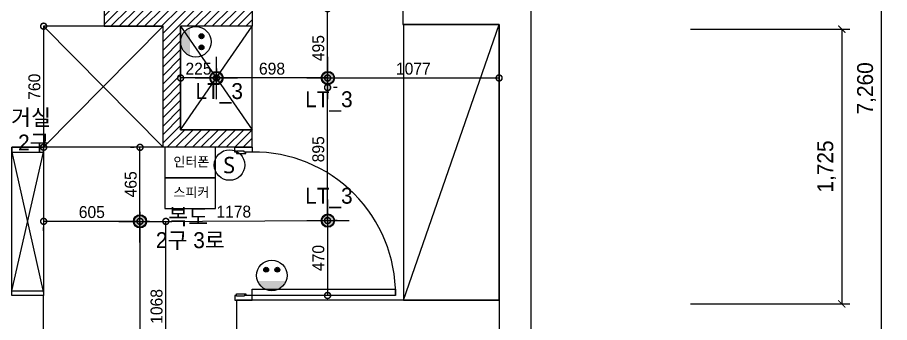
# Model space of a CAD drawing. Header units: inches. Extents: x 211248 to 488355, y -41604 to -7105.
# Drawn here: x 242827 to 248303, y -20080 to -18165 of the extents above; entities that cross this region are included whole.
import ezdxf

# ---------------------------------------------------------------- set-up
doc = ezdxf.new("R2010")
doc.units = ezdxf.units.IN
doc.header["$LTSCALE"] = 60
doc.header["$MEASUREMENT"] = 0
doc.linetypes.add('HID', pattern=[2.5, 1.5, -1])
for name, color, linetype in [('0-ELC TEXT', 7, 'Continuous'), ('03-WAL NEW', 3, 'Continuous'), ('06-FUR', 6, 'Continuous'), ('07-DIM WAL', 5, 'Continuous'), ('15 HAT', 252, 'Continuous'), ('2-con', 2, 'Continuous'), ('3.기호.계단선', 30, 'Continuous'), ('CO-BATH', 6, 'Continuous'), ('door(c4)', 4, 'Continuous'), ('door(c8)', 8, 'Continuous'), ('RC-LIGHT', 7, 'Continuous'), ('도면층4', 4, 'Continuous'), ('설비', 140, 'Continuous'), ('치수', 7, 'Continuous')]:
    doc.layers.add(name, color=color, linetype=linetype)
doc.styles.get("Standard").update_dxf_attribs({"font": 'txt.shx', "bigfont": 'whgtxt.shx'})
doc.styles.add('YOURNAME', font='HY울릉도M.TTF')
doc.styles.add('스타일1', font='Korail_Round_Gothic_Light.ttf')
doc.styles.add('코레일둥고', font='Korail_Round_Gothic_Medium.ttf')
doc.dimstyles.new('30', dxfattribs={"dimscale": 30, "dimtxt": 2.5, "dimasz": 2.5, "dimexe": 1.25, "dimexo": 2, "dimtad": 1, "dimdec": 0, "dimtxsty": '스타일1', "dimblk": 'DOTSMALL', "dimcen": 2.5, "dimclrd": 1, "dimclre": 1, "dimclrt": 7, "dimadec": 0, "dimazin": 0, "dimtfac": 1, "dimtdec": 0, "dimtix": 1, "dimtmove": 0, "dimatfit": 3, "dimldrblk": 'DOTSMALL', "dimfxl": 0, "dimarcsym": 0})
doc.dimstyles.new('YOURNAME-50', dxfattribs={"dimscale": 50, "dimtxt": 2, "dimasz": 0.9, "dimexe": 1, "dimexo": 3, "dimgap": 0.7, "dimtad": 1, "dimdec": 0, "dimzin": 0, "dimdsep": 46, "dimlunit": 6, "dimtxsty": 'YOURNAME', "dimblk": 'ARCHTICK', "dimcen": 0, "dimclrd": 1, "dimclre": 1, "dimclrt": 7, "dimadec": 0, "dimazin": 0, "dimtfac": 1, "dimtdec": 0, "dimtix": 1, "dimtmove": 2, "dimatfit": 3, "dimldrblk": 'ARCHTICK', "dimfxl": 0, "dimtolj": 1, "dimtzin": 0, "dimarcsym": 0})

# ---------------------------------------------------------------- blocks, each defined once
blk = doc.blocks.new('_ArchTick')
at = {"color": 0, "linetype": 'ByBlock', "const_width": 0.15}
blk.add_lwpolyline([(-0.5, -0.5), (0.5, 0.5)], dxfattribs=at)
blk = doc.blocks.new('*D91')
at = {"layer": 'Defpoints', "color": 0}
for p in [(246903.2, -14980.2), (248253.2, -14980.2), (246903.2, -22240.2)]:
    blk.add_point(p, dxfattribs=at)
at = {"layer": '치수', "color": 1, "lineweight": -2}
for p, q in [((247053.2, -14980.2), (248303.2, -14980.2)), ((248253.2, -22240.2), (248253.2, -14980.2)), ((247053.2, -22240.2), (248303.2, -22240.2))]:
    blk.add_line(p, q, dxfattribs=at)
at = {"layer": '치수', "color": 1, "lineweight": -2, "xscale": 45, "yscale": 45, "zscale": 45}
for p, rotation in [((248253.2, -14980.2), 90), ((248253.2, -22240.2), 270)]:
    blk.add_blockref('_ArchTick', p, dxfattribs=dict(at, rotation=rotation))
at = {"layer": '치수', "color": 7, "insert": (248158.5, -18610.2), "char_height": 100, "attachment_point": 5, "rotation": 90, "style": 'YOURNAME'}
blk.add_mtext('\\A1;7,260', dxfattribs=at)
blk = doc.blocks.new('*D93')
at = {"layer": 'Defpoints', "color": 0}
for p in [(246903.2, -18238.2), (246903.2, -19963.2), (248003.2, -19963.2)]:
    blk.add_point(p, dxfattribs=at)
at = {"layer": '치수', "color": 1, "lineweight": -2}
for p, q in [((247053.2, -18238.2), (248053.2, -18238.2)), ((248003.2, -18238.2), (248003.2, -19963.2)), ((247053.2, -19963.2), (248053.2, -19963.2))]:
    blk.add_line(p, q, dxfattribs=at)
at = {"layer": '치수', "color": 1, "lineweight": -2, "xscale": 45, "yscale": 45, "zscale": 45}
for p, rotation in [((248003.2, -18238.2), 90), ((248003.2, -19963.2), 270)]:
    blk.add_blockref('_ArchTick', p, dxfattribs=dict(at, rotation=rotation))
at = {"layer": '치수', "color": 7, "insert": (247908.5, -19100.7), "char_height": 100, "attachment_point": 5, "rotation": 90, "style": 'YOURNAME'}
blk.add_mtext('\\A1;1,725', dxfattribs=at)
blk = doc.blocks.new('egoo')
at = {"layer": '설비'}
h = blk.add_hatch(color=140, dxfattribs=at)
edge = h.paths.add_edge_path()
edge.add_arc((1015645.3, 443433.7), 22.3, 0, 360)
h = blk.add_hatch(color=140, dxfattribs=at)
edge = h.paths.add_edge_path()
edge.add_arc((1015747.7, 443433.7), 22.3, 0, 360)
h = blk.add_hatch(color=140, dxfattribs=at)
edge = h.paths.add_edge_path()
edge.add_line((1015826.3, 443329.1), (1015566.6, 443329.1))
edge.add_ellipse((1015696.5, 443381.5), major_axis=(99, 99), ratio=1, start_angle=156.95778, end_angle=293.04222)
at = {"layer": '설비', "color": 140}
for centre, radius in [((1015696.5, 443381.5), 140), ((1015645.3, 443433.7), 22.3), ((1015747.7, 443433.7), 22.3)]:
    blk.add_circle(centre, radius, dxfattribs=at)
blk = doc.blocks.new('1')
at = {"linetype": 'Continuous'}
h = blk.add_hatch(color=4, dxfattribs=at)
h.dxf.hatch_style = 1
edge = h.paths.add_edge_path()
edge.add_arc((11539653.5, -14273503.8), 37.5, 0, 360)
at = {"color": 1, "linetype": 'Continuous'}
for p, q in [((11539653.5, -14273637.1), (11539653.5, -14273370.5)), ((11539520.2, -14273503.8), (11539786.8, -14273503.8))]:
    blk.add_line(p, q, dxfattribs=at)
at = {"color": 4, "linetype": 'Continuous'}
for radius in [41.5, 37.5]:
    blk.add_circle((11539653.5, -14273503.8), radius, dxfattribs=at)
blk = doc.blocks.new('_DOTSMALL')
at = {"color": 0, "linetype": 'ByBlock', "const_width": 0.5}
blk.add_lwpolyline([(-0.0625, 0, 1), (0.0625, 0, 1)], format="xyb", close=True, dxfattribs=at)
blk = doc.blocks.new('*D302')
at = {"layer": '07-DIM WAL', "color": 1, "lineweight": -2}
for p, q in [((243656.2, -19445.2), (243796, -19445.2)), ((243758.5, -20512.7), (243758.5, -19445.2)), ((243698.5, -20512.7), (243721, -20512.7))]:
    blk.add_line(p, q, dxfattribs=at)
at = {"layer": 'Defpoints', "color": 0}
for p in [(243596.2, -19445.2), (243758.5, -19445.2), (243758.5, -20512.7)]:
    blk.add_point(p, dxfattribs=at)
at = {"layer": '07-DIM WAL', "color": 1, "lineweight": -2, "xscale": 75, "yscale": 75, "zscale": 75}
for p, rotation in [((243758.5, -19445.2), 90), ((243758.5, -20512.7), 270)]:
    blk.add_blockref('_DOTSMALL', p, dxfattribs=dict(at, rotation=rotation))
at = {"layer": '07-DIM WAL', "color": 7, "insert": (243700.5, -19979), "char_height": 75, "attachment_point": 5, "rotation": 90, "style": '스타일1'}
blk.add_mtext('1068', dxfattribs=at)
blk = doc.blocks.new('*D303')
at = {"layer": '07-DIM WAL', "color": 1, "lineweight": -2}
for p, q in [((243596.2, -19385.2), (243596.2, -19407.7)), ((243596.2, -19445.2), (242991.2, -19445.2)), ((242991.2, -19505.2), (242991.2, -19482.7))]:
    blk.add_line(p, q, dxfattribs=at)
at = {"layer": 'Defpoints', "color": 0}
for p in [(242991.2, -19445.2), (242991.2, -19445.2), (243596.2, -19445.2)]:
    blk.add_point(p, dxfattribs=at)
at = {"layer": '07-DIM WAL', "color": 1, "lineweight": -2, "xscale": 75, "yscale": 75, "zscale": 75, "rotation": 180}
blk.add_blockref('_DOTSMALL', (242991.2, -19445.2), dxfattribs=at)
at = {"layer": '07-DIM WAL', "color": 1, "lineweight": -2, "xscale": 75, "yscale": 75, "zscale": 75}
blk.add_blockref('_DOTSMALL', (243596.2, -19445.2), dxfattribs=at)
at = {"layer": '07-DIM WAL', "color": 7, "insert": (243293.7, -19387.2), "char_height": 75, "attachment_point": 5, "style": '스타일1'}
blk.add_mtext('605', dxfattribs=at)
blk = doc.blocks.new('*D304')
at = {"layer": '07-DIM WAL', "color": 1, "lineweight": -2}
for p, q in [((243536.2, -18980.2), (243558.7, -18980.2)), ((243596.2, -19445.2), (243596.2, -18980.2)), ((243656.2, -19445.2), (243633.7, -19445.2))]:
    blk.add_line(p, q, dxfattribs=at)
at = {"layer": 'Defpoints', "color": 0}
for p in [(243596.2, -18980.2), (243596.2, -18980.2), (243596.2, -19445.2)]:
    blk.add_point(p, dxfattribs=at)
at = {"layer": '07-DIM WAL', "color": 1, "lineweight": -2, "xscale": 75, "yscale": 75, "zscale": 75}
for p, rotation in [((243596.2, -18980.2), 90), ((243596.2, -19445.2), 270)]:
    blk.add_blockref('_DOTSMALL', p, dxfattribs=dict(at, rotation=rotation))
at = {"layer": '07-DIM WAL', "color": 7, "insert": (243538.2, -19212.7), "char_height": 75, "attachment_point": 5, "rotation": 90, "style": '스타일1'}
blk.add_mtext('465', dxfattribs=at)
blk = doc.blocks.new('*D437')
at = {"layer": 'CO-BATH', "color": 1, "lineweight": -2}
for p, q in [((244774.2, -19440.2), (244774.2, -19910.2)), ((244834.2, -19440.2), (244811.7, -19440.2)), ((244834.2, -19910.2), (244811.7, -19910.2))]:
    blk.add_line(p, q, dxfattribs=at)
at = {"layer": 'Defpoints', "color": 0}
for p in [(244774.2, -19440.2), (244774.2, -19910.2), (244774.2, -19910.2)]:
    blk.add_point(p, dxfattribs=at)
at = {"layer": 'CO-BATH', "color": 1, "lineweight": -2, "xscale": 75, "yscale": 75, "zscale": 75}
for p, rotation in [((244774.2, -19440.2), 90), ((244774.2, -19910.2), 270)]:
    blk.add_blockref('_DOTSMALL', p, dxfattribs=dict(at, rotation=rotation))
at = {"layer": 'CO-BATH', "color": 7, "insert": (244716.2, -19675.2), "char_height": 75, "attachment_point": 5, "rotation": 90, "style": '스타일1'}
blk.add_mtext('470', dxfattribs=at)
blk = doc.blocks.new('*D438')
at = {"layer": '07-DIM WAL', "color": 1, "lineweight": -2}
for p, q in [((244714.2, -18545.2), (244736.7, -18545.2)), ((244774.2, -19440.2), (244774.2, -18545.2)), ((244714.2, -19440.2), (244736.7, -19440.2))]:
    blk.add_line(p, q, dxfattribs=at)
at = {"layer": 'Defpoints', "color": 0}
for p in [(244774.2, -18545.2), (244774.2, -18545.2), (244774.2, -19440.2)]:
    blk.add_point(p, dxfattribs=at)
at = {"layer": '07-DIM WAL', "color": 1, "lineweight": -2, "xscale": 75, "yscale": 75, "zscale": 75}
for p, rotation in [((244774.2, -18545.2), 90), ((244774.2, -19440.2), 270)]:
    blk.add_blockref('_DOTSMALL', p, dxfattribs=dict(at, rotation=rotation))
at = {"layer": '07-DIM WAL', "color": 7, "insert": (244716.2, -18992.7), "char_height": 75, "attachment_point": 5, "rotation": 90, "style": '스타일1'}
blk.add_mtext('895', dxfattribs=at)
blk = doc.blocks.new('*D439')
at = {"layer": '07-DIM WAL', "color": 1, "lineweight": -2}
for p, q in [((244774.2, -18485.2), (244774.2, -18507.7)), ((244774.2, -18545.2), (245851.2, -18545.2)), ((245851.2, -18545.2), (245851.2, -18582.7))]:
    blk.add_line(p, q, dxfattribs=at)
at = {"layer": 'Defpoints', "color": 0}
for p in [(245851.2, -18485.2), (244774.2, -18545.2), (245851.2, -18545.2)]:
    blk.add_point(p, dxfattribs=at)
at = {"layer": '07-DIM WAL', "color": 1, "lineweight": -2, "xscale": 75, "yscale": 75, "zscale": 75, "rotation": 180}
blk.add_blockref('_DOTSMALL', (244774.2, -18545.2), dxfattribs=at)
at = {"layer": '07-DIM WAL', "color": 1, "lineweight": -2, "xscale": 75, "yscale": 75, "zscale": 75}
blk.add_blockref('_DOTSMALL', (245851.2, -18545.2), dxfattribs=at)
at = {"layer": '07-DIM WAL', "color": 7, "insert": (245312.7, -18487.2), "char_height": 75, "attachment_point": 5, "style": '스타일1'}
blk.add_mtext('1077', dxfattribs=at)
blk = doc.blocks.new('*D440')
at = {"layer": '07-DIM WAL', "color": 1, "lineweight": -2}
for p, q in [((244076.2, -18485.2), (244076.2, -18507.7)), ((244774.2, -18485.2), (244774.2, -18507.7)), ((244774.2, -18545.2), (244076.2, -18545.2))]:
    blk.add_line(p, q, dxfattribs=at)
at = {"layer": 'Defpoints', "color": 0}
for p in [(244076.2, -18545.2), (244076.2, -18545.2), (244774.2, -18545.2)]:
    blk.add_point(p, dxfattribs=at)
at = {"layer": '07-DIM WAL', "color": 1, "lineweight": -2, "xscale": 75, "yscale": 75, "zscale": 75, "rotation": 180}
blk.add_blockref('_DOTSMALL', (244076.2, -18545.2), dxfattribs=at)
at = {"layer": '07-DIM WAL', "color": 1, "lineweight": -2, "xscale": 75, "yscale": 75, "zscale": 75}
blk.add_blockref('_DOTSMALL', (244774.2, -18545.2), dxfattribs=at)
at = {"layer": '07-DIM WAL', "color": 7, "insert": (244425.2, -18487.2), "char_height": 75, "attachment_point": 5, "style": '스타일1'}
blk.add_mtext('698', dxfattribs=at)
blk = doc.blocks.new('*D441')
at = {"layer": '07-DIM WAL', "color": 1, "lineweight": -2}
for p, q in [((243851.2, -18485.2), (243851.2, -18507.7)), ((244076.2, -18485.2), (244076.2, -18507.7)), ((244076.2, -18545.2), (243851.2, -18545.2))]:
    blk.add_line(p, q, dxfattribs=at)
at = {"layer": 'Defpoints', "color": 0}
for p in [(243851.2, -18545.2), (243851.2, -18545.2), (244076.2, -18545.2)]:
    blk.add_point(p, dxfattribs=at)
at = {"layer": '07-DIM WAL', "color": 1, "lineweight": -2, "xscale": 75, "yscale": 75, "zscale": 75, "rotation": 180}
blk.add_blockref('_DOTSMALL', (243851.2, -18545.2), dxfattribs=at)
at = {"layer": '07-DIM WAL', "color": 1, "lineweight": -2, "xscale": 75, "yscale": 75, "zscale": 75}
blk.add_blockref('_DOTSMALL', (244076.2, -18545.2), dxfattribs=at)
at = {"layer": '07-DIM WAL', "color": 7, "insert": (243963.7, -18487.2), "char_height": 75, "attachment_point": 5, "style": '스타일1'}
blk.add_mtext('225', dxfattribs=at)
blk = doc.blocks.new('*D442')
at = {"layer": '07-DIM WAL', "color": 1, "lineweight": -2}
for p, q in [((244774.2, -18605.2), (244774.2, -18110.2)), ((244834.2, -18110.2), (244811.7, -18110.2)), ((244834.2, -18605.2), (244811.7, -18605.2))]:
    blk.add_line(p, q, dxfattribs=at)
at = {"layer": 'Defpoints', "color": 0}
for p in [(244774.2, -18110.2), (244774.2, -18110.2), (244774.2, -18605.2)]:
    blk.add_point(p, dxfattribs=at)
at = {"layer": '07-DIM WAL', "color": 1, "lineweight": -2, "xscale": 75, "yscale": 75, "zscale": 75}
for p, rotation in [((244774.2, -18110.2), 90), ((244774.2, -18605.2), 270)]:
    blk.add_blockref('_DOTSMALL', p, dxfattribs=dict(at, rotation=rotation))
at = {"layer": '07-DIM WAL', "color": 7, "insert": (244716.2, -18357.7), "char_height": 75, "attachment_point": 5, "rotation": 90, "style": '스타일1'}
blk.add_mtext('495', dxfattribs=at)
blk = doc.blocks.new('*D446')
at = {"layer": '15 HAT', "color": 1, "lineweight": -2}
for p, q in [((243595.9, -19385.2), (243596, -19407.7)), ((244773.9, -19380.2), (244774, -19402.7)), ((243596.2, -19445.2), (244774.2, -19440.2))]:
    blk.add_line(p, q, dxfattribs=at)
at = {"layer": 'Defpoints', "color": 0}
for p in [(244774.2, -19440.2), (244774.2, -19440.2), (243596.2, -19445.2)]:
    blk.add_point(p, dxfattribs=at)
at = {"layer": '15 HAT', "color": 1, "lineweight": -2, "xscale": 75, "yscale": 75, "zscale": 75}
for p, rotation in [((243596.2, -19445.2), 180.2431894545263), ((244774.2, -19440.2), 0.2431894545263643)]:
    blk.add_blockref('_DOTSMALL', p, dxfattribs=dict(at, rotation=rotation))
at = {"layer": '15 HAT', "color": 7, "insert": (244185, -19384.7), "char_height": 75, "attachment_point": 5, "rotation": 0.2432, "style": '스타일1'}
blk.add_mtext('1178', dxfattribs=at)
blk = doc.blocks.new('*D448')
at = {"layer": '15 HAT', "color": 1, "lineweight": -2}
for p, q in [((242991.2, -18220.2), (242991.2, -18980.1)), ((243051.2, -18220.2), (243028.7, -18220.2)), ((243051.2, -18980.1), (243028.7, -18980.1))]:
    blk.add_line(p, q, dxfattribs=at)
at = {"layer": 'Defpoints', "color": 0}
for p in [(242991.2, -18220.2), (242991.2, -18980.1), (242991.2, -18980.1)]:
    blk.add_point(p, dxfattribs=at)
at = {"layer": '15 HAT', "color": 1, "lineweight": -2, "xscale": 75, "yscale": 75, "zscale": 75}
for p, rotation in [((242991.2, -18220.2), 90), ((242991.2, -18980.1), 270)]:
    blk.add_blockref('_DOTSMALL', p, dxfattribs=dict(at, rotation=rotation))
at = {"layer": '15 HAT', "color": 7, "insert": (242933.2, -18600.2), "char_height": 75, "attachment_point": 5, "rotation": 90, "style": '스타일1'}
blk.add_mtext('760', dxfattribs=at)

msp = doc.modelspace()

# ---------------------------------------------------------------- hatches: boundary and pattern name
at = {"layer": '03-WAL NEW'}
h = msp.add_hatch(dxfattribs=at)
h.set_pattern_fill('ANSI31', color=256, scale=300)
h.set_pattern_definition([(45, (21500, 0), (-26.516504, 26.516504), [])])
h.paths.add_polyline_path([(244301.2, -18980.2), (244301.2, -18870.2), (243851.2, -18870.2), (243851.2, -18220.2), (244301.2, -18220.2), (244301.2, -18110.2), (243371.2, -18110.2), (243371.2, -18220.2), (243741.2, -18220.2), (243741.2, -18980.2)])
at = {"layer": '2-con'}
h = msp.add_hatch(color=10, dxfattribs=at)
edge = h.paths.add_edge_path()
edge.add_line((243911.2, -18407.1), (243911.2, -18229.3))
edge.add_ellipse((243947, -18318.2), major_axis=(67.8, -67.8), ratio=1, start_angle=156.9578, end_angle=293.0422)
h = msp.add_hatch(color=10, dxfattribs=at)
edge = h.paths.add_edge_path()
edge.add_arc((243982.8, -18283.1), 15.3, 0, 360)
h = msp.add_hatch(color=10, dxfattribs=at)
edge = h.paths.add_edge_path()
edge.add_arc((243982.8, -18353.2), 15.3, 0, 360)

# ---------------------------------------------------------------- linework, layer by layer
at = {"layer": '03-WAL NEW'}
for p, q in [((243371.2, -18110.2), (243371.2, -18220.2)), ((243371.2, -18220.2), (243741.2, -18220.2)), ((243741.2, -18220.2), (243371.2, -18220.2)), ((243741.2, -18980.2), (243741.2, -18220.2)), ((243851.2, -18870.2), (243851.2, -18220.2)), ((244301.2, -18870.2), (243851.2, -18870.2)), ((244201.2, -18870.2), (243851.2, -18870.2)), ((244301.2, -18980.2), (244301.2, -18870.2)), ((244301.2, -18980.2), (243741.2, -18980.2))]:
    msp.add_line(p, q, dxfattribs=at)
msp.add_lwpolyline([(243371.2, -18110.2), (244301.2, -18110.2), (244301.2, -18220.2), (243851.2, -18220.2)], dxfattribs=at)
at = {"layer": '06-FUR'}
for p, q in [((242991.1, -18980.2), (243741.2, -18220.2)), ((243741.2, -18980.2), (242991.2, -18220.2)), ((245251.2, -19940.2), (245851.2, -18210.2)), ((243741.2, -18980.2), (242981.2, -18980.2))]:
    msp.add_line(p, q, dxfattribs=at)
for points in [[(243851.2, -18220.2), (243851.2, -18870.2), (244301.2, -18870.2), (244301.2, -18220.2)], [(245251.2, -19940.2), (245851.2, -19940.2), (245851.2, -18210.2), (245251.2, -18210.2)]]:
    msp.add_lwpolyline(points, close=True, dxfattribs=at)
at = {"layer": '15 HAT'}
msp.add_line((243596.2, -19445.2), (243596.2, -21580.2), dxfattribs=at)
at = {"layer": '2-con'}
for p, q in [((246051.2, -14780.2), (246051.2, -22410.2)), ((242991.2, -18220.2), (242991.2, -18990.2)), ((245851.2, -18210.2), (245851.2, -21445.2)), ((242791.2, -18980.2), (242991.2, -18980.2)), ((242991.2, -19910.2), (242791.2, -19910.2)), ((242991.2, -20970.2), (242991.2, -19910.2)), ((244201.2, -19940.2), (244201.2, -20120.2)), ((245851.2, -19940.2), (244201.2, -19940.2))]:
    msp.add_line(p, q, dxfattribs=at)
for points in [[(242991.2, -14980.2), (242991.2, -18110.2), (243371.2, -18110.2), (243371.2, -18220.2), (242991.2, -18220.2)], [(245851.2, -14980.2), (245851.2, -18110.2), (245246.2, -18110.2), (245246.2, -18210.2), (245851.2, -18210.2)]]:
    msp.add_lwpolyline(points, dxfattribs=at)
at = {"layer": '2-con', "color": 10}
for centre, radius in [((243947, -18318.2), 95.8), ((243982.8, -18283.1), 15.3), ((243982.8, -18353.2), 15.3), ((244158.7, -19091.7), 95.8)]:
    msp.add_circle(centre, radius, dxfattribs=at)
at = {"layer": 'CO-BATH'}
for p, q in [((243851.2, -18220.2), (244301.2, -18870.2)), ((243851.2, -18870.2), (244301.2, -18220.2))]:
    msp.add_line(p, q, dxfattribs=at)
at = {"layer": 'door(c4)', "ltscale": 30}
for points in [[(242791.2, -19010.2), (242991.2, -19010.2), (242991.2, -18980.2), (242791.2, -18980.2)], [(244261.2, -19020.2), (244261.2, -19010.2), (244251.2, -19010.2), (244251.2, -19005.2), (244211.2, -19005.2), (244201.2, -19005.2), (244201.2, -19010.2), (244201.2, -19020.2)], [(244301.2, -19910.2), (244301.2, -19870.2), (245201.2, -19870.2), (245201.2, -19910.2)], [(242791.2, -19880.2), (242991.2, -19880.2), (242991.2, -19910.2), (242791.2, -19910.2)], [(244261.2, -19900.2), (244261.2, -19910.2), (244251.2, -19910.2), (244251.2, -19915.2), (244211.2, -19915.2), (244201.2, -19915.2), (244201.2, -19910.2), (244201.2, -19900.2)]]:
    msp.add_lwpolyline(points, close=True, dxfattribs=at)
for points in [[(244191.2, -18980.2), (244301.2, -18980.2), (244301.2, -19010.2), (244251.2, -19010.2), (244251.2, -19005.2), (244201.2, -19005.2), (244201.2, -19010.2), (244191.2, -19010.2), (244191.2, -18980.2)], [(244191.2, -19940.2), (244301.2, -19940.2), (244301.2, -19910.2), (244251.2, -19910.2), (244251.2, -19915.2), (244201.2, -19915.2), (244201.2, -19910.2), (244191.2, -19910.2), (244191.2, -19940.2)]]:
    msp.add_lwpolyline(points, dxfattribs=at)
at = {"layer": 'door(c8)', "ltscale": 0.3}
msp.add_arc((244309, -19902.4), 892.3, 359.6011, 90.499, dxfattribs=at)
at = {"layer": '도면층4', "color": 1}
for p, q in [((242791.2, -19880.2), (242991.2, -19010.2)), ((242791.2, -19010.2), (242991.2, -19895.2))]:
    msp.add_line(p, q, dxfattribs=at)
at = {"layer": '도면층4'}
msp.add_lwpolyline([(242991.2, -19910.2), (242791.2, -19910.2), (242791.2, -18980.2), (242991.2, -18980.2)], close=True, dxfattribs=at)
at = {"layer": '설비', "color": 140}
for points in [[(243751.2, -19171.9), (244069.5, -19171.9), (244069.5, -18980.2), (243751.2, -18980.2)], [(243751.2, -19363.6), (244069.5, -19363.6), (244069.5, -19171.9), (243751.2, -19171.9)]]:
    msp.add_lwpolyline(points, close=True, dxfattribs=at)

# ---------------------------------------------------------------- block references
at = {"layer": 'RC-LIGHT'}
for p in [(-11295577.3, 14254958.6), (-11294877.3, 14254958.6), (-11296057.3, 14254058.6), (-11294877.3, 14254063.6)]:
    msp.add_blockref('1', p, dxfattribs=at)
at = {"layer": 'RC-LIGHT', "color": 140, "xscale": 0.6845238224412213, "yscale": 0.6845238224412213, "zscale": 0.6845238224412213}
msp.add_blockref('egoo', (-450844.6, -323289.6), dxfattribs=at)

# ---------------------------------------------------------------- texts
at = {"layer": '0-ELC TEXT', "style": '코레일둥고'}
for s, p in [('거실', (242786.4, -18842.9)), ('2구', (242830.5, -19000.3)), ('복도', (243773.8, -19465.7)), ('2구 3로', (243695.9, -19613.1))]:
    msp.add_text(s, height=100, dxfattribs=at).set_placement(p)
at = {"layer": '2-con', "color": 10, "insert": (244193, -19040.4), "char_height": 102.679, "attachment_point": 3}
msp.add_mtext_dynamic_manual_height_columns('{\\fMalgun Gothic|b0|i0|c129|p50;S}', width=163.712, gutter_width=1.14, heights=[0], dxfattribs=at)
at = {"layer": '3.기호.계단선', "linetype": 'HID', "style": '코레일둥고'}
for p in [(243944.5, -18677.3), (244633.4, -18728.5), (244633.4, -19334.1)]:
    msp.add_text('LT_3', height=100, dxfattribs=at).set_placement(p)
at = {"layer": '설비', "color": 140, "char_height": 60, "attachment_point": 3}
for s, insert in [('{\\fMalgun Gothic|b0|i0|c129|p50;인터폰}', (244031.8, -19040.8)), ('{\\fMalgun Gothic|b0|i0|c129|p50;스피커}', (244031.8, -19232.4))]:
    msp.add_mtext_dynamic_manual_height_columns(s, width=622.046, gutter_width=1.14, heights=[0], dxfattribs=dict(at, insert=insert))

# ---------------------------------------------------------------- dimensions: what is measured, and where the dimension line sits
at = {"layer": '07-DIM WAL'}
for base, p1, p2, picture, middle in [((244774.2, -18110.2), (244774.2, -18605.2), (244774.2, -18110.2), '*D442', (244716.2, -18357.7)), ((244774.2, -18545.2), (244774.2, -19440.2), (244774.2, -18545.2), '*D438', (244716.2, -18992.7)), ((243596.2, -18980.2), (243596.2, -19445.2), (243596.2, -18980.2), '*D304', (243538.2, -19212.7)), ((243758.5, -19445.2258), (243758.5, -20512.7261), (243596.2035, -19445.2258), '*D302', (243700.4841, -19978.9759))]:
    dim = msp.add_linear_dim(base=base, p1=p1, p2=p2, angle=90, dimstyle='30', dxfattribs=at)
    dim.commit()
    dim.dimension.update_dxf_attribs({"geometry": picture, "text_midpoint": middle})
for base, p1, p2, picture, middle in [((243851.2, -18545.2), (244076.2, -18545.2), (243851.2, -18545.2), '*D441', (243963.7, -18487.2)), ((244076.2, -18545.2), (244774.2, -18545.2), (244076.2, -18545.2), '*D440', (244425.2, -18487.2)), ((245851.2, -18545.2), (244774.2, -18545.2), (245851.2, -18485.2), '*D439', (245312.7, -18487.2)), ((242991.2, -19445.2), (243596.2, -19445.2), (242991.2, -19445.2), '*D303', (243293.7, -19387.2))]:
    dim = msp.add_linear_dim(base=base, p1=p1, p2=p2, dimstyle='30', dxfattribs=at)
    dim.commit()
    dim.dimension.update_dxf_attribs({"geometry": picture, "text_midpoint": middle})
at = {"layer": '15 HAT'}
dim = msp.add_linear_dim(base=(242991.2, -18980.1), p1=(242991.2, -18220.2), p2=(242991.2, -18980.1), angle=90, dimstyle='30', dxfattribs=at)
dim.commit()
dim.dimension.update_dxf_attribs({"geometry": '*D448', "text_midpoint": (242933.2, -18600.2)})
dim = msp.add_aligned_dim(p1=(243596.2, -19445.2), p2=(244774.2, -19440.2), distance=0, dimstyle='30', dxfattribs=at)
dim.commit()
dim.dimension.update_dxf_attribs({"geometry": '*D446', "text_midpoint": (244185, -19384.7)})
at = {"layer": 'CO-BATH'}
dim = msp.add_linear_dim(base=(244774.2, -19910.2), p1=(244774.2, -19440.2), p2=(244774.2, -19910.2), angle=90, dimstyle='30', dxfattribs=at)
dim.commit()
dim.dimension.update_dxf_attribs({"geometry": '*D437', "text_midpoint": (244716.2, -19675.2)})
at = {"layer": '치수'}
for base, p1, p2, picture, middle in [((248253.2, -14980.2), (246903.2, -22240.2), (246903.2, -14980.2), '*D91', (248158.5, -18610.2)), ((248003.2, -19963.2), (246903.2, -18238.2), (246903.2, -19963.2), '*D93', (247908.5, -19100.7))]:
    dim = msp.add_linear_dim(base=base, p1=p1, p2=p2, angle=90, dimstyle='YOURNAME-50', override={"dimfxl": 1.25, "dimarcsym": 2}, dxfattribs=at)
    dim.commit()
    dim.dimension.update_dxf_attribs({"geometry": picture, "text_midpoint": middle})

doc.saveas('drawing.dxf')
